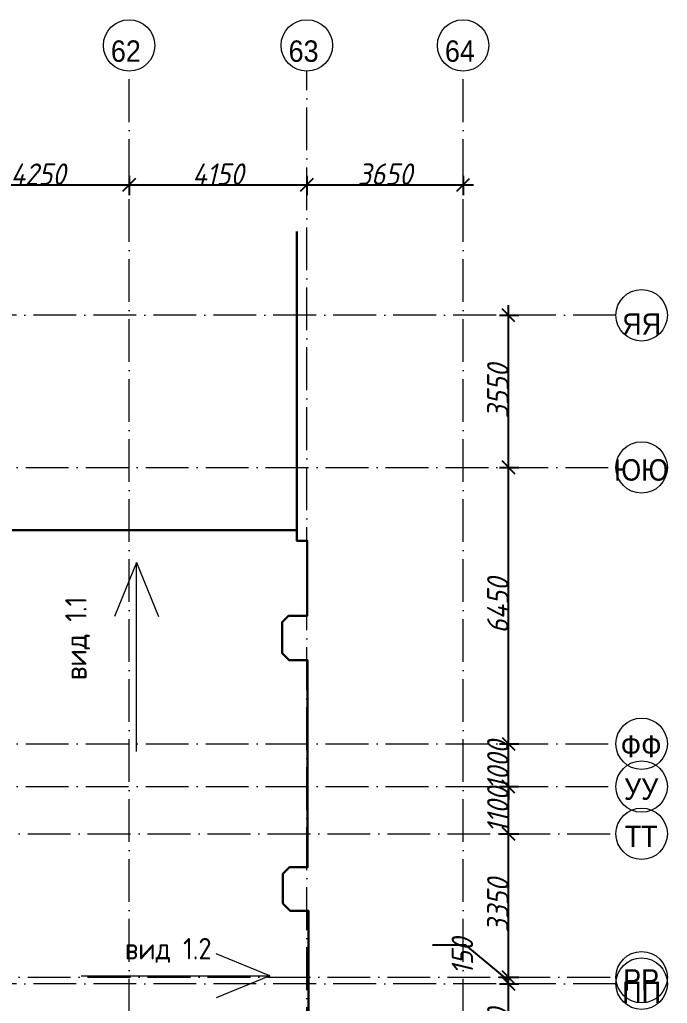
# Model space of a CAD drawing. Header units: millimetres. Extents: x 209 to 1046824, y -77613 to 504101.
# Drawn here: x 602767 to 617891, y 438224 to 461182 of the extents above; entities that cross this region are included whole.
import ezdxf

# ---------------------------------------------------------------- set-up
doc = ezdxf.new("R2010")
doc.units = ezdxf.units.MM
doc.linetypes.add('50_200_ШТРИХ_1Т_ш5_п1_п1_', pattern=[1400, 1000, -200, 0, -200])
for name, color, linetype, lineweight in [('A-ANNO-DIMS', 7, 'Continuous', 9), ('Основные линии', 7, 'Continuous', 30), ('Размеры', 7, 'Continuous', 15)]:
    doc.layers.add(name, color=color, linetype=linetype, lineweight=lineweight)
for name, color, linetype, lineweight, true_color in [('Оси-1', 7, 'Continuous', 20, 0xaaaaaa), ('Оси-2', 7, 'Continuous', 9, 0xaaaaaa), ('Оси-3', 7, '50_200_ШТРИХ_1Т_ш5_п1_п1_', 9, 0xaaaaaa)]:
    doc.layers.add(name, color=color, linetype=linetype, lineweight=lineweight, true_color=true_color)
doc.styles.add('Arial', font='arial.ttf', dxfattribs={"width": 0.9, "height": 500})
doc.styles.add('ISOCPEUR_I_1', font='isocpeui.ttf', dxfattribs={"width": 0.9, "height": 500})
doc.styles.add('СПДС', font='isocpeur.ttf', dxfattribs={"width": 0.9})
doc.dimstyles.new('ISO-2_5_0_9К_БОЛЬШОЙ', dxfattribs={"dimscale": 304.8, "dimtxt": 497.990588, "dimasz": 0.984252, "dimexe": 0.787402, "dimexo": 0, "dimgap": 0, "dimtad": 1, "dimdec": 0, "dimzin": 0, "dimdsep": 46, "dimtxsty": 'ISOCPEUR_I_1', "dimblk1": 'OBLIQUE', "dimblk2": 'OBLIQUE', "dimsah": 1, "dimcen": 0.09, "dimdle": 0.787402, "dimazin": 0, "dimtfac": 1, "dimtdec": 4, "dimtix": 1, "dimtmove": 0, "dimatfit": 3, "dimfxl": 1, "dimtvp": 1, "dimtolj": 1, "dimtzin": 0, "dimarcsym": 2})
doc.dimstyles.new('ISO-2_5_0_9К_БОЛЬШОЙ_1', dxfattribs={"dimscale": 304.8, "dimtxt": 497.990588, "dimasz": 0.984252, "dimexe": 0.787402, "dimexo": 0, "dimgap": 0, "dimtad": 1, "dimdec": 0, "dimzin": 0, "dimdsep": 46, "dimtxsty": 'ISOCPEUR_I_1', "dimblk1": 'OBLIQUE', "dimblk2": 'OBLIQUE', "dimsah": 1, "dimcen": 0.09, "dimdle": 0.787402, "dimazin": 0, "dimtfac": 1, "dimtdec": 4, "dimtix": 1, "dimtmove": 1, "dimatfit": 3, "dimfxl": 1, "dimtvp": 1, "dimtolj": 1, "dimtzin": 0, "dimarcsym": 2})

# ---------------------------------------------------------------- blocks, each defined once
blk = doc.blocks.new('Ось сетки - Круг_Ø6_00__ISO-2_5_0_9K_-17386508-АИ_План этажа_Стены_3')
at = {"layer": 'Оси-1'}
blk.add_circle((0, 0), 3, dxfattribs=at)
blk = doc.blocks.new('_Oblique')
at = {"color": 0, "linetype": 'ByBlock', "lineweight": -2}
blk.add_line((-0.5, -0.5), (0.5, 0.5), dxfattribs=at)
blk = doc.blocks.new('*D1869')
at = {"layer": 'A-ANNO-DIMS', "color": 0, "lineweight": -2, "transparency": 16777216}
for p, q in [((614183, 436042), (614183, 438922)), ((613971, 438682), (614423, 438682)), ((613971, 436282), (614423, 436282))]:
    blk.add_line(p, q, dxfattribs=at)
at = {"layer": 'Defpoints', "color": 0, "transparency": 16777216}
for p in [(613971, 438682), (614183, 438682), (613971, 436282)]:
    blk.add_point(p, dxfattribs=at)
at = {"layer": 'A-ANNO-DIMS', "color": 0, "lineweight": -2, "transparency": 16777216, "xscale": 300, "yscale": 300, "zscale": 300}
for p, rotation in [((614183, 438682), 90), ((614183, 436282), 270)]:
    blk.add_blockref('_Oblique', p, dxfattribs=dict(at, rotation=rotation))
at = {"layer": 'A-ANNO-DIMS', "color": 0, "transparency": 16777216, "insert": (613933, 437482), "char_height": 500, "width": 1562.92, "attachment_point": 5, "rotation": 90, "style": 'ISOCPEUR_I_1'}
blk.add_mtext('\\A1;2400', dxfattribs=at)
blk = doc.blocks.new('*D1870')
at = {"layer": 'A-ANNO-DIMS', "color": 0, "lineweight": -2, "transparency": 16777216}
for p, q in [((613189, 439580), (612410, 439580)), ((614183, 438757), (613189, 439580)), ((614183, 438442), (614183, 439072)), ((613971, 438832), (614423, 438832)), ((613971, 438682), (614423, 438682))]:
    blk.add_line(p, q, dxfattribs=at)
at = {"layer": 'Defpoints', "color": 0, "transparency": 16777216}
for p in [(613971, 438832), (614183, 438832), (613971, 438682)]:
    blk.add_point(p, dxfattribs=at)
at = {"layer": 'A-ANNO-DIMS', "color": 0, "lineweight": -2, "transparency": 16777216, "xscale": 300, "yscale": 300, "zscale": 300}
for p, rotation in [((614183, 438832), 90), ((614183, 438682), 270)]:
    blk.add_blockref('_Oblique', p, dxfattribs=dict(at, rotation=rotation))
at = {"layer": 'A-ANNO-DIMS', "color": 0, "transparency": 16777216, "insert": (612856, 438891), "char_height": 500, "width": 1022.8, "attachment_point": 1, "rotation": 90, "line_spacing_factor": 1.149209, "style": 'ISOCPEUR_I_1'}
blk.add_mtext('\\A1;150', dxfattribs=at)
blk = doc.blocks.new('*D1871')
at = {"layer": 'A-ANNO-DIMS', "color": 0, "lineweight": -2, "transparency": 16777216}
for p, q in [((614183, 438592), (614183, 442422)), ((613971, 442182), (614423, 442182)), ((613971, 438832), (614423, 438832))]:
    blk.add_line(p, q, dxfattribs=at)
at = {"layer": 'Defpoints', "color": 0, "transparency": 16777216}
for p in [(613971, 442182), (614183, 442182), (613971, 438832)]:
    blk.add_point(p, dxfattribs=at)
at = {"layer": 'A-ANNO-DIMS', "color": 0, "lineweight": -2, "transparency": 16777216, "xscale": 300, "yscale": 300, "zscale": 300}
for p, rotation in [((614183, 442182), 90), ((614183, 438832), 270)]:
    blk.add_blockref('_Oblique', p, dxfattribs=dict(at, rotation=rotation))
at = {"layer": 'A-ANNO-DIMS', "color": 0, "transparency": 16777216, "insert": (613933, 440507), "char_height": 500, "width": 1516.96, "attachment_point": 5, "rotation": 90, "style": 'ISOCPEUR_I_1'}
blk.add_mtext('\\A1;3350', dxfattribs=at)
blk = doc.blocks.new('*D1872')
at = {"layer": 'A-ANNO-DIMS', "color": 0, "lineweight": -2, "transparency": 16777216}
for p, q in [((614183, 441942), (614183, 443522)), ((613971, 443282), (614423, 443282)), ((613971, 442182), (614423, 442182))]:
    blk.add_line(p, q, dxfattribs=at)
at = {"layer": 'Defpoints', "color": 0, "transparency": 16777216}
for p in [(613971, 443282), (614183, 443282), (613971, 442182)]:
    blk.add_point(p, dxfattribs=at)
at = {"layer": 'A-ANNO-DIMS', "color": 0, "lineweight": -2, "transparency": 16777216, "xscale": 300, "yscale": 300, "zscale": 300}
for p, rotation in [((614183, 443282), 90), ((614183, 442182), 270)]:
    blk.add_blockref('_Oblique', p, dxfattribs=dict(at, rotation=rotation))
at = {"layer": 'A-ANNO-DIMS', "color": 0, "transparency": 16777216, "insert": (613933, 442732), "char_height": 500, "width": 1287.11, "attachment_point": 5, "rotation": 90, "style": 'ISOCPEUR_I_1'}
blk.add_mtext('\\A1;1100', dxfattribs=at)
blk = doc.blocks.new('*D1873')
at = {"layer": 'A-ANNO-DIMS', "color": 0, "lineweight": -2, "transparency": 16777216}
for p, q in [((614183, 444282), (614183, 444582)), ((613971, 444282), (614423, 444282)), ((614183, 443282), (614183, 444282)), ((613971, 443282), (614423, 443282)), ((614183, 443282), (614183, 442982))]:
    blk.add_line(p, q, dxfattribs=at)
at = {"layer": 'Defpoints', "color": 0, "transparency": 16777216}
for p in [(613971, 444282), (614183, 444282), (613971, 443282)]:
    blk.add_point(p, dxfattribs=at)
at = {"layer": 'A-ANNO-DIMS', "color": 0, "lineweight": -2, "transparency": 16777216, "xscale": 300, "yscale": 300, "zscale": 300}
for p, rotation in [((614183, 444282), 270), ((614183, 443282), 90)]:
    blk.add_blockref('_Oblique', p, dxfattribs=dict(at, rotation=rotation))
at = {"layer": 'A-ANNO-DIMS', "color": 0, "transparency": 16777216, "insert": (613933, 443782), "char_height": 500, "width": 1402.04, "attachment_point": 5, "rotation": 90, "style": 'ISOCPEUR_I_1'}
blk.add_mtext('\\A1;1000', dxfattribs=at)
blk = doc.blocks.new('*D1874')
at = {"layer": 'A-ANNO-DIMS', "color": 0, "lineweight": -2, "transparency": 16777216}
for p, q in [((614183, 444042), (614183, 450972)), ((613971, 450732), (614423, 450732)), ((613971, 444282), (614423, 444282))]:
    blk.add_line(p, q, dxfattribs=at)
at = {"layer": 'Defpoints', "color": 0, "transparency": 16777216}
for p in [(613971, 450732), (614183, 450732), (613971, 444282)]:
    blk.add_point(p, dxfattribs=at)
at = {"layer": 'A-ANNO-DIMS', "color": 0, "lineweight": -2, "transparency": 16777216, "xscale": 300, "yscale": 300, "zscale": 300}
for p, rotation in [((614183, 450732), 90), ((614183, 444282), 270)]:
    blk.add_blockref('_Oblique', p, dxfattribs=dict(at, rotation=rotation))
at = {"layer": 'A-ANNO-DIMS', "color": 0, "transparency": 16777216, "insert": (613933, 447507), "char_height": 500, "width": 1562.92, "attachment_point": 5, "rotation": 90, "style": 'ISOCPEUR_I_1'}
blk.add_mtext('\\A1;6450', dxfattribs=at)
blk = doc.blocks.new('*D1875')
at = {"layer": 'A-ANNO-DIMS', "color": 0, "lineweight": -2, "transparency": 16777216}
for p, q in [((614183, 450492), (614183, 454522)), ((613971, 454282), (614423, 454282)), ((613971, 450732), (614423, 450732))]:
    blk.add_line(p, q, dxfattribs=at)
at = {"layer": 'Defpoints', "color": 0, "transparency": 16777216}
for p in [(613971, 454282), (614183, 454282), (613971, 450732)]:
    blk.add_point(p, dxfattribs=at)
at = {"layer": 'A-ANNO-DIMS', "color": 0, "lineweight": -2, "transparency": 16777216, "xscale": 300, "yscale": 300, "zscale": 300}
for p, rotation in [((614183, 454282), 90), ((614183, 450732), 270)]:
    blk.add_blockref('_Oblique', p, dxfattribs=dict(at, rotation=rotation))
at = {"layer": 'A-ANNO-DIMS', "color": 0, "transparency": 16777216, "insert": (613933, 452507), "char_height": 500, "width": 1516.96, "attachment_point": 5, "rotation": 90, "style": 'ISOCPEUR_I_1'}
blk.add_mtext('\\A1;3550', dxfattribs=at)
blk = doc.blocks.new('*D1881')
at = {"layer": 'A-ANNO-DIMS', "color": 0, "lineweight": -2, "transparency": 16777216}
for p, q in [((614183, 436042), (614183, 438922)), ((613971, 438682), (614423, 438682)), ((613971, 436282), (614423, 436282))]:
    blk.add_line(p, q, dxfattribs=at)
at = {"layer": 'Defpoints', "color": 0, "transparency": 16777216}
for p in [(613971, 438682), (614183, 438682), (613971, 436282)]:
    blk.add_point(p, dxfattribs=at)
at = {"layer": 'A-ANNO-DIMS', "color": 0, "lineweight": -2, "transparency": 16777216, "xscale": 300, "yscale": 300, "zscale": 300}
for p, rotation in [((614183, 438682), 90), ((614183, 436282), 270)]:
    blk.add_blockref('_Oblique', p, dxfattribs=dict(at, rotation=rotation))
at = {"layer": 'A-ANNO-DIMS', "color": 0, "transparency": 16777216, "insert": (613933, 437482), "char_height": 500, "width": 1562.92, "attachment_point": 5, "rotation": 90, "style": 'ISOCPEUR_I_1'}
blk.add_mtext('\\A1;2400', dxfattribs=at)
blk = doc.blocks.new('*D1882')
at = {"layer": 'A-ANNO-DIMS', "color": 0, "lineweight": -2, "transparency": 16777216}
for p, q in [((613189, 439580), (612410, 439580)), ((614183, 438757), (613189, 439580)), ((614183, 438442), (614183, 439072)), ((613971, 438832), (614423, 438832)), ((613971, 438682), (614423, 438682))]:
    blk.add_line(p, q, dxfattribs=at)
at = {"layer": 'Defpoints', "color": 0, "transparency": 16777216}
for p in [(613971, 438832), (614183, 438832), (613971, 438682)]:
    blk.add_point(p, dxfattribs=at)
at = {"layer": 'A-ANNO-DIMS', "color": 0, "lineweight": -2, "transparency": 16777216, "xscale": 300, "yscale": 300, "zscale": 300}
for p, rotation in [((614183, 438832), 90), ((614183, 438682), 270)]:
    blk.add_blockref('_Oblique', p, dxfattribs=dict(at, rotation=rotation))
at = {"layer": 'A-ANNO-DIMS', "color": 0, "transparency": 16777216, "insert": (612856, 438891), "char_height": 500, "width": 1022.8, "attachment_point": 1, "rotation": 90, "line_spacing_factor": 1.149209, "style": 'ISOCPEUR_I_1'}
blk.add_mtext('\\A1;150', dxfattribs=at)
blk = doc.blocks.new('*D1883')
at = {"layer": 'A-ANNO-DIMS', "color": 0, "lineweight": -2, "transparency": 16777216}
for p, q in [((614183, 438592), (614183, 442422)), ((613971, 442182), (614423, 442182)), ((613971, 438832), (614423, 438832))]:
    blk.add_line(p, q, dxfattribs=at)
at = {"layer": 'Defpoints', "color": 0, "transparency": 16777216}
for p in [(613971, 442182), (614183, 442182), (613971, 438832)]:
    blk.add_point(p, dxfattribs=at)
at = {"layer": 'A-ANNO-DIMS', "color": 0, "lineweight": -2, "transparency": 16777216, "xscale": 300, "yscale": 300, "zscale": 300}
for p, rotation in [((614183, 442182), 90), ((614183, 438832), 270)]:
    blk.add_blockref('_Oblique', p, dxfattribs=dict(at, rotation=rotation))
at = {"layer": 'A-ANNO-DIMS', "color": 0, "transparency": 16777216, "insert": (613933, 440507), "char_height": 500, "width": 1516.96, "attachment_point": 5, "rotation": 90, "style": 'ISOCPEUR_I_1'}
blk.add_mtext('\\A1;3350', dxfattribs=at)
blk = doc.blocks.new('*D1884')
at = {"layer": 'A-ANNO-DIMS', "color": 0, "lineweight": -2, "transparency": 16777216}
for p, q in [((614183, 441942), (614183, 443522)), ((613971, 443282), (614423, 443282)), ((613971, 442182), (614423, 442182))]:
    blk.add_line(p, q, dxfattribs=at)
at = {"layer": 'Defpoints', "color": 0, "transparency": 16777216}
for p in [(613971, 443282), (614183, 443282), (613971, 442182)]:
    blk.add_point(p, dxfattribs=at)
at = {"layer": 'A-ANNO-DIMS', "color": 0, "lineweight": -2, "transparency": 16777216, "xscale": 300, "yscale": 300, "zscale": 300}
for p, rotation in [((614183, 443282), 90), ((614183, 442182), 270)]:
    blk.add_blockref('_Oblique', p, dxfattribs=dict(at, rotation=rotation))
at = {"layer": 'A-ANNO-DIMS', "color": 0, "transparency": 16777216, "insert": (613933, 442732), "char_height": 500, "width": 1287.11, "attachment_point": 5, "rotation": 90, "style": 'ISOCPEUR_I_1'}
blk.add_mtext('\\A1;1100', dxfattribs=at)
blk = doc.blocks.new('*D1885')
at = {"layer": 'A-ANNO-DIMS', "color": 0, "lineweight": -2, "transparency": 16777216}
for p, q in [((614183, 444282), (614183, 444582)), ((613971, 444282), (614423, 444282)), ((614183, 443282), (614183, 444282)), ((613971, 443282), (614423, 443282)), ((614183, 443282), (614183, 442982))]:
    blk.add_line(p, q, dxfattribs=at)
at = {"layer": 'Defpoints', "color": 0, "transparency": 16777216}
for p in [(613971, 444282), (614183, 444282), (613971, 443282)]:
    blk.add_point(p, dxfattribs=at)
at = {"layer": 'A-ANNO-DIMS', "color": 0, "lineweight": -2, "transparency": 16777216, "xscale": 300, "yscale": 300, "zscale": 300}
for p, rotation in [((614183, 444282), 270), ((614183, 443282), 90)]:
    blk.add_blockref('_Oblique', p, dxfattribs=dict(at, rotation=rotation))
at = {"layer": 'A-ANNO-DIMS', "color": 0, "transparency": 16777216, "insert": (613933, 443782), "char_height": 500, "width": 1402.04, "attachment_point": 5, "rotation": 90, "style": 'ISOCPEUR_I_1'}
blk.add_mtext('\\A1;1000', dxfattribs=at)
blk = doc.blocks.new('*D1886')
at = {"layer": 'A-ANNO-DIMS', "color": 0, "lineweight": -2, "transparency": 16777216}
for p, q in [((614183, 444042), (614183, 450972)), ((613971, 450732), (614423, 450732)), ((613971, 444282), (614423, 444282))]:
    blk.add_line(p, q, dxfattribs=at)
at = {"layer": 'Defpoints', "color": 0, "transparency": 16777216}
for p in [(613971, 450732), (614183, 450732), (613971, 444282)]:
    blk.add_point(p, dxfattribs=at)
at = {"layer": 'A-ANNO-DIMS', "color": 0, "lineweight": -2, "transparency": 16777216, "xscale": 300, "yscale": 300, "zscale": 300}
for p, rotation in [((614183, 450732), 90), ((614183, 444282), 270)]:
    blk.add_blockref('_Oblique', p, dxfattribs=dict(at, rotation=rotation))
at = {"layer": 'A-ANNO-DIMS', "color": 0, "transparency": 16777216, "insert": (613933, 447507), "char_height": 500, "width": 1562.92, "attachment_point": 5, "rotation": 90, "style": 'ISOCPEUR_I_1'}
blk.add_mtext('\\A1;6450', dxfattribs=at)
blk = doc.blocks.new('*D1887')
at = {"layer": 'A-ANNO-DIMS', "color": 0, "lineweight": -2, "transparency": 16777216}
for p, q in [((614183, 450492), (614183, 454522)), ((613971, 454282), (614423, 454282)), ((613971, 450732), (614423, 450732))]:
    blk.add_line(p, q, dxfattribs=at)
at = {"layer": 'Defpoints', "color": 0, "transparency": 16777216}
for p in [(613971, 454282), (614183, 454282), (613971, 450732)]:
    blk.add_point(p, dxfattribs=at)
at = {"layer": 'A-ANNO-DIMS', "color": 0, "lineweight": -2, "transparency": 16777216, "xscale": 300, "yscale": 300, "zscale": 300}
for p, rotation in [((614183, 454282), 90), ((614183, 450732), 270)]:
    blk.add_blockref('_Oblique', p, dxfattribs=dict(at, rotation=rotation))
at = {"layer": 'A-ANNO-DIMS', "color": 0, "transparency": 16777216, "insert": (613933, 452507), "char_height": 500, "width": 1516.96, "attachment_point": 5, "rotation": 90, "style": 'ISOCPEUR_I_1'}
blk.add_mtext('\\A1;3550', dxfattribs=at)
blk = doc.blocks.new('*D1892')
at = {"layer": 'A-ANNO-DIMS', "color": 0, "lineweight": -2, "transparency": 16777216}
for p, q in [((601073, 457539), (601073, 457087)), ((605323, 457539), (605323, 457087)), ((600833, 457327), (605563, 457327))]:
    blk.add_line(p, q, dxfattribs=at)
at = {"layer": 'Defpoints', "color": 0, "transparency": 16777216}
for p in [(601073, 457539), (605323, 457539), (605323, 457327)]:
    blk.add_point(p, dxfattribs=at)
at = {"layer": 'A-ANNO-DIMS', "color": 0, "lineweight": -2, "transparency": 16777216, "xscale": 300, "yscale": 300, "zscale": 300, "rotation": 180}
blk.add_blockref('_Oblique', (601073, 457327), dxfattribs=at)
at = {"layer": 'A-ANNO-DIMS', "color": 0, "lineweight": -2, "transparency": 16777216, "xscale": 300, "yscale": 300, "zscale": 300}
blk.add_blockref('_Oblique', (605323, 457327), dxfattribs=at)
at = {"layer": 'A-ANNO-DIMS', "color": 0, "transparency": 16777216, "insert": (603198, 457577), "char_height": 500, "width": 1562.92, "attachment_point": 5, "style": 'ISOCPEUR_I_1'}
blk.add_mtext('\\A1;4250', dxfattribs=at)
blk = doc.blocks.new('*D1893')
at = {"layer": 'A-ANNO-DIMS', "color": 0, "lineweight": -2, "transparency": 16777216}
for p, q in [((605323, 457539), (605323, 457087)), ((609473, 457539), (609473, 457087)), ((605083, 457327), (609713, 457327))]:
    blk.add_line(p, q, dxfattribs=at)
at = {"layer": 'Defpoints', "color": 0, "transparency": 16777216}
for p in [(605323, 457539), (609473, 457539), (609473, 457327)]:
    blk.add_point(p, dxfattribs=at)
at = {"layer": 'A-ANNO-DIMS', "color": 0, "lineweight": -2, "transparency": 16777216, "xscale": 300, "yscale": 300, "zscale": 300, "rotation": 180}
blk.add_blockref('_Oblique', (605323, 457327), dxfattribs=at)
at = {"layer": 'A-ANNO-DIMS', "color": 0, "lineweight": -2, "transparency": 16777216, "xscale": 300, "yscale": 300, "zscale": 300}
blk.add_blockref('_Oblique', (609473, 457327), dxfattribs=at)
at = {"layer": 'A-ANNO-DIMS', "color": 0, "transparency": 16777216, "insert": (607398, 457577), "char_height": 500, "width": 1448, "attachment_point": 5, "style": 'ISOCPEUR_I_1'}
blk.add_mtext('\\A1;4150', dxfattribs=at)
blk = doc.blocks.new('*D1894')
at = {"layer": 'A-ANNO-DIMS', "color": 0, "lineweight": -2, "transparency": 16777216}
for p, q in [((609473, 457539), (609473, 457087)), ((613123, 457539), (613123, 457087)), ((609233, 457327), (613363, 457327))]:
    blk.add_line(p, q, dxfattribs=at)
at = {"layer": 'Defpoints', "color": 0, "transparency": 16777216}
for p in [(609473, 457539), (613123, 457539), (613123, 457327)]:
    blk.add_point(p, dxfattribs=at)
at = {"layer": 'A-ANNO-DIMS', "color": 0, "lineweight": -2, "transparency": 16777216, "xscale": 300, "yscale": 300, "zscale": 300, "rotation": 180}
blk.add_blockref('_Oblique', (609473, 457327), dxfattribs=at)
at = {"layer": 'A-ANNO-DIMS', "color": 0, "lineweight": -2, "transparency": 16777216, "xscale": 300, "yscale": 300, "zscale": 300}
blk.add_blockref('_Oblique', (613123, 457327), dxfattribs=at)
at = {"layer": 'A-ANNO-DIMS', "color": 0, "transparency": 16777216, "insert": (611298, 457577), "char_height": 500, "width": 1516.96, "attachment_point": 5, "style": 'ISOCPEUR_I_1'}
blk.add_mtext('\\A1;3650', dxfattribs=at)

msp = doc.modelspace()

# ---------------------------------------------------------------- linework, layer by layer
at = {"lineweight": 30}
for points in [[(609510.7, 437645.5), (609510.7, 440385.5), (609082.7, 440385.5), (608913, 440555.2), (608913, 441245.2), (609068.5, 441400.8), (609488.5, 441400.8), (609488.5, 446230.8), (609058.5, 446230.8), (608895.9, 446393.4), (608895.9, 447118.4), (609047.9, 447270.4), (609482.9, 447270.4), (609482.9, 449020.4), (609237.9, 449020.4), (609237.9, 449265.4), (609237.9, 456237.4)], [(609237.9, 449265.4), (602265.9, 449265.4), (602265.9, 449055.4), (601725.9, 449055.4), (601725.9, 449055.4)]]:
    msp.add_lwpolyline(points, dxfattribs=at)
at = {"layer": 'Оси-3'}
for p, q in [((605322.9, 416790.5), (605322.9, 459982.3)), ((609472.9, 416132.4), (609472.9, 459982.3)), ((613122.9, 416790.5), (613122.9, 459982.3)), ((616690.9, 454282.4), (574908.9, 454282.4)), ((574908.9, 450732.1), (616690.9, 450732.1)), ((574908.9, 444282.4), (616690.9, 444282.4)), ((574908.9, 443282.4), (616690.9, 443282.4)), ((594554.2, 442182.4), (616690.9, 442182.4)), ((594554.2, 438832.4), (616690.9, 438832.4)), ((616690.9, 438682.4), (574908.9, 438682.4))]:
    msp.add_line(p, q, dxfattribs=at)
at = {"layer": 'Размеры'}
for points in [[(605493.6, 448509.8), (604980, 447251.2)], [(605493.6, 444099.7), (605493.6, 448509.8)], [(605493.6, 448509.8), (606007.2, 447251.2)], [(608612.8, 438864.4), (607354.2, 439378)], [(604202.6, 438864.4), (608612.8, 438864.4)], [(608612.8, 438864.4), (607354.2, 438350.8)]]:
    msp.add_lwpolyline(points, dxfattribs=at)

# ---------------------------------------------------------------- block references
at = {"layer": 'Оси-1', "xscale": 199.9999999999999, "yscale": 199.9999999999999, "zscale": 199.9999999999999}
for p in [(605322.9, 460582.3), (609472.9, 460582.3), (613122.9, 460582.3), (613122.9, 460582.3)]:
    msp.add_blockref('Ось сетки - Круг_Ø6_00__ISO-2_5_0_9K_-17386508-АИ_План этажа_Стены_3', p, dxfattribs=at)
for p, rotation in [((617290.9, 454282.4), 89.9999999999998), ((617290.9, 450732.1), 269.9999999999995), ((617290.9, 444282.4), 269.9999999999995), ((617290.9, 443282.4), 269.9999999999995), ((617290.9, 442182.4), 269.9999999999995), ((617290.9, 438832.4), 269.9999999999995), ((617290.9, 438682.4), 89.99999999999982)]:
    msp.add_blockref('Ось сетки - Круг_Ø6_00__ISO-2_5_0_9K_-17386508-АИ_План этажа_Стены_3', p, dxfattribs=dict(at, rotation=rotation))

# ---------------------------------------------------------------- texts
at = {"layer": 'Оси-2', "char_height": 500, "attachment_point": 5, "line_spacing_factor": 0.936439, "style": 'Arial'}
for s, insert, width in [('\\pxqc,t4.572,9.144,13.716,18.288,22.86,27.432,32.004,36.576,41.148,45.72,50.292,54.864,59.436,64.008,68.58,73.152,77.724,82.296,86.868,91.44,96.012,100.584,105.156,109.728,114.3,118.872,123.444,128.016,132.588,137.16,141.732,146.304;{62}', (605247, 460444.9), 702), ('\\pxqc,t4.572,9.144,13.716,18.288,22.86,27.432,32.004,36.576,41.148,45.72,50.292,54.864,59.436,64.008,68.58,73.152,77.724,82.296,86.868,91.44,96.012,100.584,105.156,109.728,114.3,118.872,123.444,128.016,132.588,137.16,141.732,146.304;{63}', (609397, 460444.9), 702), ('\\pxqc,t4.572,9.144,13.716,18.288,22.86,27.432,32.004,36.576,41.148,45.72,50.292,54.864,59.436,64.008,68.58,73.152,77.724,82.296,86.868,91.44,96.012,100.584,105.156,109.728,114.3,118.872,123.444,128.016,132.588,137.16,141.732,146.304;{64}', (613047, 460444.9), 702), ('\\pxqc,t4.572,9.144,13.716,18.288,22.86,27.432,32.004,36.576,41.148,45.72,50.292,54.864,59.436,64.008,68.58,73.152,77.724,82.296,86.868,91.44,96.012,100.584,105.156,109.728,114.3,118.872,123.444,128.016,132.588,137.16,141.732,146.304;{64}', (613047, 460444.9), 702), ('\\pxqc,t4.572,9.144,13.716,18.288,22.86,27.432,32.004,36.576,41.148,45.72,50.292,54.864,59.436,64.008,68.58,73.152,77.724,82.296,86.868,91.44,96.012,100.584,105.156,109.728,114.3,118.872,123.444,128.016,132.588,137.16,141.732,146.304;{ЯЯ}', (617290.6, 454079.5), 916.2), ('\\pxqc,t4.572,9.144,13.716,18.288,22.86,27.432,32.004,36.576,41.148,45.72,50.292,54.864,59.436,64.008,68.58,73.152,77.724,82.296,86.868,91.44,96.012,100.584,105.156,109.728,114.3,118.872,123.444,128.016,132.588,137.16,141.732,146.304;{ЮЮ}', (617280.3, 450670.3), 1297.8), ('\\pxqc,t4.572,9.144,13.716,18.288,22.86,27.432,32.004,36.576,41.148,45.72,50.292,54.864,59.436,64.008,68.58,73.152,77.724,82.296,86.868,91.44,96.012,100.584,105.156,109.728,114.3,118.872,123.444,128.016,132.588,137.16,141.732,146.304;{ФФ}', (617279.4, 444220.7), 964.8), ('\\pxqc,t4.572,9.144,13.716,18.288,22.86,27.432,32.004,36.576,41.148,45.72,50.292,54.864,59.436,64.008,68.58,73.152,77.724,82.296,86.868,91.44,96.012,100.584,105.156,109.728,114.3,118.872,123.444,128.016,132.588,137.16,141.732,146.304;{УУ}', (617279.4, 443220.7), 822.6), ('\\pxqc,t4.572,9.144,13.716,18.288,22.86,27.432,32.004,36.576,41.148,45.72,50.292,54.864,59.436,64.008,68.58,73.152,77.724,82.296,86.868,91.44,96.012,100.584,105.156,109.728,114.3,118.872,123.444,128.016,132.588,137.16,141.732,146.304;{ТТ}', (617280.3, 442120.7), 797.4), ('\\pxqc,t4.572,9.144,13.716,18.288,22.86,27.432,32.004,36.576,41.148,45.72,50.292,54.864,59.436,64.008,68.58,73.152,77.724,82.296,86.868,91.44,96.012,100.584,105.156,109.728,114.3,118.872,123.444,128.016,132.588,137.16,141.732,146.304;{РР}', (617279.4, 438770.7), 846), ('\\pxqc,t4.572,9.144,13.716,18.288,22.86,27.432,32.004,36.576,41.148,45.72,50.292,54.864,59.436,64.008,68.58,73.152,77.724,82.296,86.868,91.44,96.012,100.584,105.156,109.728,114.3,118.872,123.444,128.016,132.588,137.16,141.732,146.304;{ПП}', (617290.6, 438479.5), 916.2)]:
    msp.add_mtext(s, dxfattribs=dict(at, insert=insert, width=width))
at = {"layer": 'Основные линии', "insert": (603829.2, 445767.8), "char_height": 500, "attachment_point": 1, "rotation": 90, "style": 'СПДС'}
msp.add_mtext_dynamic_manual_height_columns('вид 1.1', width=3371.815, gutter_width=1678.4, heights=[0], dxfattribs=at)
at = {"layer": 'Основные линии', "insert": (605220.2, 439749.5), "char_height": 500, "attachment_point": 1, "style": 'СПДС'}
msp.add_mtext_dynamic_manual_height_columns('вид 1.2', width=3371.815, gutter_width=1678.4, heights=[0], dxfattribs=at)

# ---------------------------------------------------------------- dimensions: what is measured, and where the dimension line sits
at = {"layer": 'A-ANNO-DIMS'}
for base, p1, p2, override, picture, middle in [((605322.9, 457326.7), (601072.9, 457538.8), (605322.9, 457538.8), {"dimpost": '<>', "dimfxl": 4250}, '*D1892', (603197.9, 457576.7)), ((609472.9, 457326.7), (605322.9, 457538.8), (609472.9, 457538.8), {"dimpost": '<>', "dimfxl": 4150}, '*D1893', (607397.9, 457576.7)), ((613122.9, 457326.7), (609472.9, 457538.8), (613122.9, 457538.8), {"dimpost": '<>', "dimfxl": 3650}, '*D1894', (611297.9, 457576.7))]:
    dim = msp.add_linear_dim(base=base, p1=p1, p2=p2, dimstyle='ISO-2_5_0_9К_БОЛЬШОЙ', override=override, dxfattribs=at)
    dim.commit()
    dim.dimension.update_dxf_attribs({"geometry": picture, "text_midpoint": middle})
for base, p1, p2, override, picture, middle in [((614183.4, 454282.4), (613971.2, 450732.1), (613971.2, 454282.4), {"dimpost": '<>', "dimfxl": 3550.347485}, '*D1875', (613933.4, 452507.2)), ((614183.4, 454282.4), (613971.2, 450732.1), (613971.2, 454282.4), {"dimpost": '<>', "dimfxl": 3550.347485}, '*D1887', (613933.4, 452507.2)), ((614183.4, 450732.1), (613971.2, 444282.4), (613971.2, 450732.1), {"dimpost": '<>', "dimfxl": 6449.652515}, '*D1874', (613933.4, 447507.2)), ((614183.4, 450732.1), (613971.2, 444282.4), (613971.2, 450732.1), {"dimpost": '<>', "dimfxl": 6449.652515}, '*D1886', (613933.4, 447507.2)), ((614183.4, 444282.4), (613971.2, 443282.4), (613971.2, 444282.4), {"dimpost": '<>', "dimfxl": 1000}, '*D1873', (613933.4, 443782.4)), ((614183.4, 444282.4), (613971.2, 443282.4), (613971.2, 444282.4), {"dimpost": '<>', "dimfxl": 1000}, '*D1885', (613933.4, 443782.4)), ((614183.4, 443282.4), (613971.2, 442182.4), (613971.2, 443282.4), {"dimpost": '<>', "dimfxl": 1100}, '*D1872', (613933.4, 442732.4)), ((614183.4, 443282.4), (613971.2, 442182.4), (613971.2, 443282.4), {"dimpost": '<>', "dimfxl": 1100}, '*D1884', (613933.4, 442732.4)), ((614183.4, 442182.4), (613971.2, 438832.4), (613971.2, 442182.4), {"dimpost": '<>', "dimfxl": 3350}, '*D1871', (613933.4, 440507.4)), ((614183.4, 442182.4), (613971.2, 438832.4), (613971.2, 442182.4), {"dimpost": '<>', "dimfxl": 3350}, '*D1883', (613933.4, 440507.4)), ((614183.4, 438682.4), (613971.2, 436282.4), (613971.2, 438682.4), {"dimpost": '<>', "dimfxl": 2400}, '*D1869', (613933.4, 437482.4)), ((614183.4, 438682.4), (613971.2, 436282.4), (613971.2, 438682.4), {"dimpost": '<>', "dimfxl": 2400}, '*D1881', (613933.4, 437482.4))]:
    dim = msp.add_linear_dim(base=base, p1=p1, p2=p2, angle=90, dimstyle='ISO-2_5_0_9К_БОЛЬШОЙ', override=override, dxfattribs=at)
    dim.commit()
    dim.dimension.update_dxf_attribs({"geometry": picture, "text_midpoint": middle})
for picture in ['*D1870', '*D1882']:
    dim = msp.add_linear_dim(base=(614183.4, 438832.4), p1=(613971.2, 438682.4), p2=(613971.2, 438832.4), angle=90, dimstyle='ISO-2_5_0_9К_БОЛЬШОЙ_1', override={"dimpost": '<>', "dimfxl": 150}, dxfattribs=at)
    dim.commit()
    dim.dimension.update_dxf_attribs({"geometry": picture, "text_midpoint": (613189.1, 439580.2), "dimtype": 160, "text_rotation": 90})

doc.saveas('drawing.dxf')
